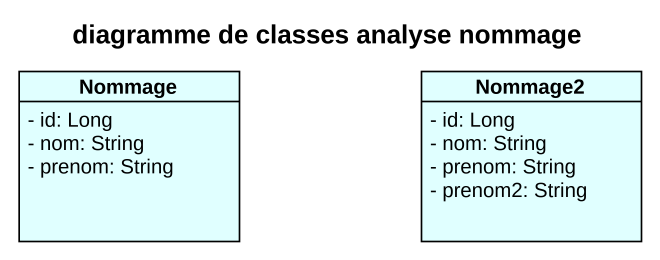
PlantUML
@startuml
title diagramme de classes analyse nommage
hide circle
hide empty members
skinparam classAttributeIconSize 0
class Nommage #E0FFFF {
  - id: Long
  - nom: String
  - prenom: String
}
class Nommage2 #E0FFFF {
  - id: Long
  - nom: String
  - prenom: String
  - prenom2: String
}
@enduml
